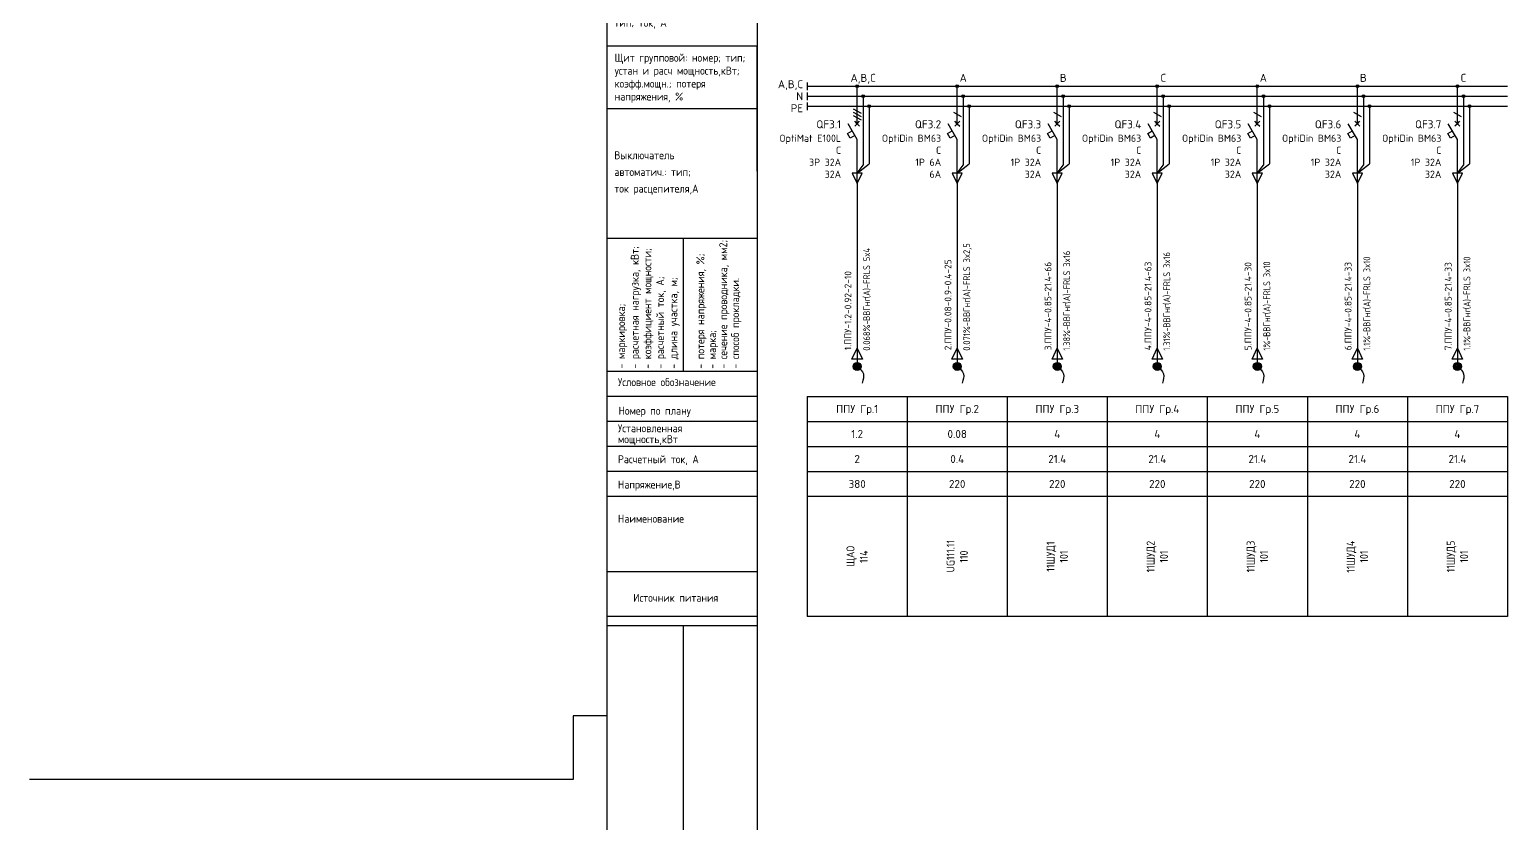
# Model space of a CAD drawing. Header units: millimetres. Extents: x -4379 to 694, y -18291 to 2656.
# Drawn here: x -144.3 to 225, y -301.7 to -103.3 of the extents above; entities that cross this region are included whole.
import ezdxf
from ezdxf.enums import TextEntityAlignment as Align

# ---------------------------------------------------------------- set-up
doc = ezdxf.new("R2010")
doc.units = ezdxf.units.MM
doc.layers.add('Def_model', color=7, linetype='Continuous', plot=False)
for name, color, linetype in [('Автомат защитный', 7, 'Continuous'), ('Принципиальная схема КТП -для ОДНОЛИНЕЙКИ', 7, 'Continuous'), ('ПРОВОДНИКИ', 7, 'Continuous'), ('Секция ППУ', 7, 'Continuous')]:
    doc.layers.add(name, color=color, linetype=linetype)
doc.layers.add('ЭС АВ', color=7, linetype='Continuous', lineweight=18)
doc.layers.add('ЭС рамка', color=7, linetype='Continuous', lineweight=18)
doc.styles.add('SLD_Style', font='isocpeur.ttf', dxfattribs={"width": 0.9})

# ---------------------------------------------------------------- blocks, each defined once
blk = doc.blocks.new('Table1')
at = {"lineweight": 30}
for p, q in [((37.5, 142.5), (0, 142.5)), ((37.5, 130), (37.5, 142.5)), ((37.5, 111.25), (37.5, 130)), ((37.5, 126.88), (0, 126.88)), ((0, 111.25), (0, 125.61)), ((0, 61.25), (0, 111.25)), ((0, 94.56), (37.5, 94.56)), ((37.5, 61.25), (0, 61.25)), ((37.5, 55), (0, 55)), ((37.5, 48.75), (0, 48.75)), ((37.5, 42.5), (0, 42.5)), ((37.5, 36.25), (0, 36.25)), ((37.5, 30), (0, 30))]:
    blk.add_line(p, q, dxfattribs=at)
at = {"layer": 'ЭС рамка', "lineweight": 30}
for p, q in [((0, 0), (0, 261.28)), ((0, 261.28), (37.5, 261.28)), ((37.5, 261.28), (37.5, 0)), ((0, 247.8), (37.5, 247.8)), ((19.09, 155.72), (19.09, 247.8)), ((0, 155.72), (37.5, 155.72)), ((19.09, 61.25), (19.09, 94.56)), ((37.5, 0), (0, 0))]:
    blk.add_line(p, q, dxfattribs=at)
at = {"layer": 'ЭС рамка', "style": 'SLD_Style', "width": 0.9}
for s, p in [('Источник питания', (6.55, 253.7)), ('Аппарат на вводе:', (1.81, 151.52)), ('тип; ток, А', (1.81, 147.36)), ('Щит групповой: номер; тип; ', (1.9, 138.63)), ('устан и расч мощность,кВт; ', (1.9, 135.39)), ('коэфф.мощн.; потеря ', (1.9, 132.16)), ('напряжения, %', (1.9, 128.92)), ('Выключатель', (1.81, 114.25)), ('автоматич.: тип;', (1.81, 110.08)), ('ток расцепителя,А', (1.81, 105.92)), ('Условное обозначение', (2.72, 57.58)), ('Номер по плану', (2.88, 50.43)), ('Установленная', (2.72, 46.05)), ('мощность,кВт', (2.72, 43.32)), ('Расчетный ток, А', (2.72, 38.31)), ('Напряжение,В', (2.72, 31.99)), ('Наименование', (2.72, 23.47))]:
    blk.add_text(s, height=2, dxfattribs=at).set_placement(p)
for s, p in [(' - расчетная нагрузка, кВт;', (7.93, 157.95)), (' - коэффициент мощности;', (11.07, 157.95)), (' - сечение проводника, мм2;', (30.03, 157.95)), (' - потеря напряжения, %%%;', (24.32, 157.95)), (' - расчетный ток, А;', (14.25, 157.95)), (' - длина участка, м;', (17.57, 157.95)), (' - способ прокладки.', (33.01, 157.95)), ('   - маркировка;', (4.5, 155.72)), (' - марка;', (27.23, 157.95)), (' - сечение проводника, мм2;', (30.03, 60.78)), (' - расчетная нагрузка, кВт;', (7.93, 60.78)), (' - коэффициент мощности;', (11.07, 60.78)), (' - потеря напряжения, %%%;', (24.32, 60.78)), (' - расчетный ток, А;', (14.25, 60.78)), (' - длина участка, м;', (17.57, 60.78)), (' - способ прокладки.', (33.01, 60.78)), ('   - маркировка;', (4.5, 58.55)), (' - марка;', (27.23, 60.78))]:
    blk.add_text(s, height=2, rotation=90, dxfattribs=at).set_placement(p)
blk = doc.blocks.new('Start')
at = {"layer": 'ЭС рамка', "color": 7, "linetype": 'Continuous', "lineweight": 30}
blk.add_line((0, 3.46), (0, 1.54), dxfattribs=at)
at = {"layer": 'ЭС рамка', "color": 5, "linetype": 'Continuous', "lineweight": 30}
blk.add_line((0, 0.96), (0, -0.96), dxfattribs=at)
at = {"layer": 'ЭС рамка', "color": 94, "linetype": 'Continuous', "lineweight": 30, "ltscale": 50}
blk.add_line((0, -1.54), (0, -3.46), dxfattribs=at)
at = {"style": 'SLD_Style'}
blk.add_attdef('PHASE', text='', height=2, dxfattribs=at).set_placement((-1, 3), align=Align.MIDDLE_RIGHT)
at = {"layer": 'ЭС рамка', "color": 7, "linetype": 'Continuous', "lineweight": 18, "style": 'SLD_Style'}
blk.add_text('N', height=2, dxfattribs=at).set_placement((-1, 0), align=Align.MIDDLE_RIGHT)
at = {"layer": 'ЭС рамка', "color": 7, "linetype": 'Continuous', "lineweight": 18, "ltscale": 50, "style": 'SLD_Style'}
blk.add_text('РЕ', height=2, dxfattribs=at).set_placement((-1, -3), align=Align.MIDDLE_RIGHT)
blk = doc.blocks.new('*U58')
h = blk.add_hatch(color=256)
h.dxf.hatch_style = 1
edge = h.paths.add_edge_path()
edge.add_ellipse((12.5, 132.5), major_axis=(0, 0.333), ratio=1, start_angle=0, end_angle=360)
h = blk.add_hatch(color=256)
h.dxf.hatch_style = 1
edge = h.paths.add_edge_path()
edge.add_ellipse((14, 130), major_axis=(0, 0.333), ratio=1, start_angle=0, end_angle=360)
h = blk.add_hatch(color=256)
h.dxf.hatch_style = 1
edge = h.paths.add_edge_path()
edge.add_ellipse((15.5, 127.5), major_axis=(0, 0.333), ratio=1, start_angle=0, end_angle=360)
at = {"lineweight": 30}
for p, q in [((14, 129.67), (14, 123.11)), ((15.5, 127.17), (15.5, 113.13)), ((14, 123.11), (14, 112.8)), ((0, 55), (25, 55)), ((0, 55), (0, 0)), ((25, 55), (25, 0)), ((0, 48.75), (25, 48.75)), ((0, 42.5), (25, 42.5)), ((0, 36.25), (25, 36.25))]:
    blk.add_line(p, q, dxfattribs=at)
at = {"layer": 'Автомат защитный', "lineweight": 30}
for p, q in [((12.5, 123.11), (12.5, 132.17)), ((11.54, 126.87), (13.46, 125.76)), ((11.54, 126.04), (13.46, 124.93)), ((12.5, 119.17), (10.22, 123.11)), ((11.54, 125.2), (13.46, 124.09)), ((10.1, 120.66), (11.26, 121.32)), ((10.77, 119.5), (10.1, 120.66)), ((11.92, 120.17), (10.77, 119.5)), ((12.5, 108.54), (12.5, 119.17))]:
    blk.add_line(p, q, dxfattribs=at)
blk.add_ellipse((12.5, 132.5), major_axis=(0, 0.333), ratio=1, start_param=-1.570796, end_param=4.712389, dxfattribs=at)
at = {"layer": 'Принципиальная схема КТП -для ОДНОЛИНЕЙКИ', "lineweight": 30}
for p, q in [((12.5, 108.54), (12.5, 99.73)), ((11.19, 64.32), (12.5, 67.06)), ((12.5, 67.06), (13.81, 64.32)), ((13.81, 64.32), (11.19, 64.32)), ((12.5, 64.32), (12.5, 62.5))]:
    blk.add_line(p, q, dxfattribs=at)
at = {"layer": 'ПРОВОДНИКИ', "lineweight": 30}
for p, q in [((13.75, 110.81), (11.25, 110.81)), ((11.25, 110.81), (12.5, 108.2)), ((12.5, 110.81), (15.5, 113.13)), ((12.5, 110.81), (14, 112.8)), ((12.5, 108.2), (13.75, 110.81)), ((11.19, 64.31), (12.5, 67.06)), ((12.5, 67.06), (13.81, 64.31)), ((13.81, 64.31), (11.19, 64.31))]:
    blk.add_line(p, q, dxfattribs=at)
at = {"layer": 'ПРОВОДНИКИ', "lineweight": 30, "ltscale": 100}
blk.add_line((12.5, 99.73), (12.5, 64.32), dxfattribs=at)
at = {"layer": 'ПРОВОДНИКИ', "color": 7, "linetype": 'Continuous', "lineweight": 30}
for centre in [(14, 130), (15.5, 127.5), (15.5, 127.5)]:
    blk.add_ellipse(centre, major_axis=(0, 0.333), ratio=1, start_param=-1.570796, end_param=4.712389, dxfattribs=at)
at = {"layer": 'ЭС АВ', "color": 7, "lineweight": 30}
for q in [(11.88, 123.74), (11.88, 122.49), (13.12, 123.74), (13.12, 122.49)]:
    blk.add_line((12.5, 123.11), q, dxfattribs=at)
at = {"layer": 'ЭС рамка', "color": 7, "linetype": 'Continuous', "lineweight": 30}
for p, q in [((0, 132.5), (12.17, 132.5)), ((12.83, 132.5), (25, 132.5))]:
    blk.add_line(p, q, dxfattribs=at)
at = {"layer": 'ЭС рамка', "color": 5, "linetype": 'Continuous', "lineweight": 30}
for p, q in [((0, 130), (13.67, 130)), ((14.33, 130), (25, 130))]:
    blk.add_line(p, q, dxfattribs=at)
at = {"layer": 'ЭС рамка', "color": 94, "linetype": 'Continuous', "lineweight": 30}
for p, q in [((0, 127.5), (15.17, 127.5)), ((15.83, 127.5), (25, 127.5))]:
    blk.add_line(p, q, dxfattribs=at)
at = {"layer": 'ЭС рамка', "lineweight": 30}
for p, q in [((25, 30), (0, 30)), ((25, 0), (0, 0))]:
    blk.add_line(p, q, dxfattribs=at)
at = {"style": 'SLD_Style'}
for tag, p in [('LABEL', (12.5, 51.88)), ('INSTALLEDPOWER', (12.5, 45.63)), ('CURRENT', (12.5, 39.37)), ('VOLTAGE', (12.5, 33.13))]:
    blk.add_attdef(tag, text='', height=2, dxfattribs=at).set_placement(p, align=Align.MIDDLE_CENTER)
blk.add_attdef('TEXT', text='', height=2, rotation=90, dxfattribs=at).set_placement((12.5, 15), align=Align.MIDDLE_CENTER)
at = {"layer": 'Автомат защитный', "style": 'SLD_Style'}
blk.add_attdef('PHASE', text='', height=2, dxfattribs=at).set_placement((14, 134.59), align=Align.MIDDLE_CENTER)
for tag, height, p in [('NUMBER', 2, (8.49, 122.99)), ('SWITCHTYPE', 1.8, (8.49, 119.5)), ('SWITCHRELEASE', 1.8, (8.49, 116.5)), ('SWITCHNOMINALCURRENT', 1.8, (8.49, 113.5)), ('SWITCHRELEASECURRENT', 1.8, (8.49, 110.5)), ('RCDTYPE', 1.8, (8.49, 107.5)), ('RCDSETPOINT', 1.8, (8.49, 104.5))]:
    blk.add_attdef(tag, text='', height=height, dxfattribs=at).set_placement(p, align=Align.MIDDLE_RIGHT)
blk.add_attdef('LINE_A', text='', height=1.7, rotation=90, dxfattribs=at).set_placement((10.19, 65.45), align=Align.MIDDLE_LEFT)
blk.add_attdef('LINE_B', text='', height=1.7, rotation=90, dxfattribs=at).set_placement((13.85, 65.45), align=Align.TOP_LEFT)
blk = doc.blocks.new('*U21')
at = {"linetype": 'ByBlock', "lineweight": 30}
h = blk.add_hatch(color=256, dxfattribs=at)
h.paths.add_polyline_path([(-0.4, 0.9, -0.414214), (0.92, 0.37), (0, -0.02)])
h.paths.add_polyline_path([(0.92, 0.37, -0.101228), (1, -0.02, -0.30039), (0.39, -0.94), (0, -0.02)])
h.paths.add_polyline_path([(-0.4, 0.9), (0.39, -0.94, -0.538), (-1, -0.02, -0.30039)])
blk.add_circle((0, -0.02), 1, dxfattribs=at)
blk.add_spline([(0, 0), (1.55, -1.88), (1.27, -4.16)], degree=3, dxfattribs=at)
blk = doc.blocks.new('*U57')
h = blk.add_hatch(color=256)
h.dxf.hatch_style = 1
edge = h.paths.add_edge_path()
edge.add_ellipse((12.5, 132.5), major_axis=(0, 0.333), ratio=1, start_angle=0, end_angle=360)
h = blk.add_hatch(color=256)
h.dxf.hatch_style = 1
edge = h.paths.add_edge_path()
edge.add_ellipse((14, 130), major_axis=(0, 0.333), ratio=1, start_angle=0, end_angle=360)
h = blk.add_hatch(color=256)
h.dxf.hatch_style = 1
edge = h.paths.add_edge_path()
edge.add_ellipse((15.5, 127.5), major_axis=(0, 0.333), ratio=1, start_angle=0, end_angle=360)
at = {"lineweight": 30}
for p, q in [((14, 129.67), (14, 123.11)), ((15.5, 127.17), (15.5, 113.13)), ((14, 123.11), (14, 112.8)), ((0, 55), (25, 55)), ((0, 55), (0, 0)), ((25, 55), (25, 0)), ((0, 48.75), (25, 48.75)), ((0, 42.5), (25, 42.5)), ((0, 36.25), (25, 36.25))]:
    blk.add_line(p, q, dxfattribs=at)
at = {"layer": 'Автомат защитный', "lineweight": 30}
for p, q in [((12.5, 123.11), (12.5, 132.17)), ((11.54, 126.04), (13.46, 124.93)), ((12.5, 119.17), (10.22, 123.11)), ((10.1, 120.66), (11.26, 121.32)), ((10.77, 119.5), (10.1, 120.66)), ((11.92, 120.17), (10.77, 119.5)), ((12.5, 108.54), (12.5, 119.17))]:
    blk.add_line(p, q, dxfattribs=at)
blk.add_ellipse((12.5, 132.5), major_axis=(0, 0.333), ratio=1, start_param=-1.570796, end_param=4.712389, dxfattribs=at)
at = {"layer": 'Принципиальная схема КТП -для ОДНОЛИНЕЙКИ', "lineweight": 30}
for p, q in [((12.5, 108.54), (12.5, 99.73)), ((11.19, 64.32), (12.5, 67.06)), ((12.5, 67.06), (13.81, 64.32)), ((13.81, 64.32), (11.19, 64.32)), ((12.5, 64.32), (12.5, 62.5))]:
    blk.add_line(p, q, dxfattribs=at)
at = {"layer": 'ПРОВОДНИКИ', "lineweight": 30}
for p, q in [((13.75, 110.81), (11.25, 110.81)), ((11.25, 110.81), (12.5, 108.2)), ((12.5, 110.81), (15.5, 113.13)), ((12.5, 110.81), (14, 112.8)), ((12.5, 108.2), (13.75, 110.81)), ((11.19, 64.31), (12.5, 67.06)), ((12.5, 67.06), (13.81, 64.31)), ((13.81, 64.31), (11.19, 64.31))]:
    blk.add_line(p, q, dxfattribs=at)
at = {"layer": 'ПРОВОДНИКИ', "lineweight": 30, "ltscale": 100}
blk.add_line((12.5, 99.73), (12.5, 64.32), dxfattribs=at)
at = {"layer": 'ПРОВОДНИКИ', "color": 7, "linetype": 'Continuous', "lineweight": 30}
for centre in [(14, 130), (15.5, 127.5), (15.5, 127.5)]:
    blk.add_ellipse(centre, major_axis=(0, 0.333), ratio=1, start_param=-1.570796, end_param=4.712389, dxfattribs=at)
at = {"layer": 'ЭС АВ', "color": 7, "lineweight": 30}
for q in [(11.88, 123.74), (11.88, 122.49), (13.12, 123.74), (13.12, 122.49)]:
    blk.add_line((12.5, 123.11), q, dxfattribs=at)
at = {"layer": 'ЭС рамка', "color": 7, "linetype": 'Continuous', "lineweight": 30}
for p, q in [((0, 132.5), (12.17, 132.5)), ((12.83, 132.5), (25, 132.5))]:
    blk.add_line(p, q, dxfattribs=at)
at = {"layer": 'ЭС рамка', "color": 5, "linetype": 'Continuous', "lineweight": 30}
for p, q in [((0, 130), (13.67, 130)), ((14.33, 130), (25, 130))]:
    blk.add_line(p, q, dxfattribs=at)
at = {"layer": 'ЭС рамка', "color": 94, "linetype": 'Continuous', "lineweight": 30}
for p, q in [((0, 127.5), (15.17, 127.5)), ((15.83, 127.5), (25, 127.5))]:
    blk.add_line(p, q, dxfattribs=at)
at = {"layer": 'ЭС рамка', "lineweight": 30}
for p, q in [((25, 30), (0, 30)), ((25, 0), (0, 0))]:
    blk.add_line(p, q, dxfattribs=at)
at = {"style": 'SLD_Style'}
for tag, p in [('LABEL', (12.5, 51.88)), ('INSTALLEDPOWER', (12.5, 45.63)), ('CURRENT', (12.5, 39.37)), ('VOLTAGE', (12.5, 33.13))]:
    blk.add_attdef(tag, text='', height=2, dxfattribs=at).set_placement(p, align=Align.MIDDLE_CENTER)
blk.add_attdef('TEXT', text='', height=2, rotation=90, dxfattribs=at).set_placement((12.5, 15), align=Align.MIDDLE_CENTER)
at = {"layer": 'Автомат защитный', "style": 'SLD_Style'}
blk.add_attdef('PHASE', text='', height=2, dxfattribs=at).set_placement((14, 134.59), align=Align.MIDDLE_CENTER)
for tag, height, p in [('NUMBER', 2, (8.49, 122.99)), ('SWITCHTYPE', 1.8, (8.49, 119.5)), ('SWITCHRELEASE', 1.8, (8.49, 116.5)), ('SWITCHNOMINALCURRENT', 1.8, (8.49, 113.5)), ('SWITCHRELEASECURRENT', 1.8, (8.49, 110.5)), ('RCDTYPE', 1.8, (8.49, 107.5)), ('RCDSETPOINT', 1.8, (8.49, 104.5))]:
    blk.add_attdef(tag, text='', height=height, dxfattribs=at).set_placement(p, align=Align.MIDDLE_RIGHT)
blk.add_attdef('LINE_A', text='', height=1.7, rotation=90, dxfattribs=at).set_placement((10.19, 65.45), align=Align.MIDDLE_LEFT)
blk.add_attdef('LINE_B', text='', height=1.7, rotation=90, dxfattribs=at).set_placement((13.85, 65.45), align=Align.TOP_LEFT)

msp = doc.modelspace()

# ---------------------------------------------------------------- linework, layer by layer
at = {"layer": 'Def_model', "color": 1, "lineweight": 30}
msp.add_lwpolyline([(0, -290.66), (0, -274.795), (-8.453, -274.795), (-8.453, -290.66), (-144.31, -290.66)], dxfattribs=at)

# ---------------------------------------------------------------- block references
at = {"layer": 'Секция ППУ', "lineweight": 0}
for name, p in [('Table1', (0, -250)), ('*U21', (62.5, -187.5)), ('*U21', (87.5, -187.5)), ('*U21', (112.5, -187.5)), ('*U21', (137.5, -187.5)), ('*U21', (162.5, -187.5)), ('*U21', (187.5, -187.5)), ('*U21', (212.5, -187.5)), ('Table1', (0, -500))]:
    msp.add_blockref(name, p, dxfattribs=at)
ref = msp.add_blockref('*U58', (50, -250), dxfattribs=at)
ref.add_attrib('LABEL', 'ППУ Гр.1', dxfattribs={"layer": '0', "height": 2, "style": 'SLD_Style'}).set_placement((62.5, -198.125), align=Align.MIDDLE_CENTER)
ref.add_attrib('INSTALLEDPOWER', '1.2', dxfattribs={"layer": '0', "height": 2, "style": 'SLD_Style'}).set_placement((62.5, -204.375), align=Align.MIDDLE_CENTER)
ref.add_attrib('CURRENT', '2', dxfattribs={"layer": '0', "height": 2, "style": 'SLD_Style'}).set_placement((62.5, -210.625), align=Align.MIDDLE_CENTER)
ref.add_attrib('VOLTAGE', '380', dxfattribs={"layer": '0', "height": 2, "style": 'SLD_Style'}).set_placement((62.5, -216.875), align=Align.MIDDLE_CENTER)
ref.add_attrib('LINE_A', ' 1.ППУ-1.2-0.92-2-10', dxfattribs={"layer": 'Автомат защитный', "height": 1.7, "rotation": 90, "style": 'SLD_Style'}).set_placement((60.194, -184.549), align=Align.MIDDLE_LEFT)
ref.add_attrib('LINE_B_001', ' 0.068%%%-', (65.72, -184.549), dxfattribs={"layer": 'Автомат защитный', "height": 1.7, "rotation": 90, "style": 'SLD_Style', "width": 0.9})
ref.add_attrib('PHASE', 'A,B,C', dxfattribs={"layer": 'Автомат защитный', "height": 2, "style": 'SLD_Style'}).set_placement((64, -115.409), align=Align.MIDDLE_CENTER)
ref.add_attrib('NUMBER', 'QF3.1', dxfattribs={"layer": 'Автомат защитный', "height": 2, "style": 'SLD_Style'}).set_placement((58.489, -127.013), align=Align.MIDDLE_RIGHT)
ref.add_attrib('SWITCHTYPE', 'OptiMat E100L', dxfattribs={"layer": 'Автомат защитный', "height": 1.8, "style": 'SLD_Style'}).set_placement((58.489, -130.5), align=Align.MIDDLE_RIGHT)
ref.add_attrib('SWITCHRELEASE', 'C', dxfattribs={"layer": 'Автомат защитный', "height": 1.8, "style": 'SLD_Style'}).set_placement((58.489, -133.5), align=Align.MIDDLE_RIGHT)
ref.add_attrib('SWITCHNOMINALCURRENT', '3Р 32А', dxfattribs={"layer": 'Автомат защитный', "height": 1.8, "style": 'SLD_Style'}).set_placement((58.489, -136.5), align=Align.MIDDLE_RIGHT)
ref.add_attrib('SWITCHRELEASECURRENT', '32А', dxfattribs={"layer": 'Автомат защитный', "height": 1.8, "style": 'SLD_Style'}).set_placement((58.489, -139.5), align=Align.MIDDLE_RIGHT)
ref.add_attrib('TEXT_001', 'ЩАО', (61.833, -237.52), dxfattribs={"layer": '0', "height": 2, "rotation": 90, "style": 'SLD_Style', "width": 0.9})
ref.add_attrib('LINE_B_002', 'ВВГнг', (65.72, -176.134), dxfattribs={"layer": 'Автомат защитный', "height": 1.7, "rotation": 90, "style": 'SLD_Style', "width": 0.9})
ref.add_attrib('LINE_B_003', '(', (65.72, -170.473), dxfattribs={"layer": 'Автомат защитный', "height": 1.7, "rotation": 90, "style": 'SLD_Style', "width": 0.9})
ref.add_attrib('LINE_B_004', 'А', (65.72, -169.861), dxfattribs={"layer": 'Автомат защитный', "height": 1.7, "rotation": 90, "style": 'SLD_Style', "width": 0.9})
ref.add_attrib('LINE_B_005', ')-FRLS 5x4', (65.72, -168.484), dxfattribs={"layer": 'Автомат защитный', "height": 1.7, "rotation": 90, "style": 'SLD_Style', "width": 0.9})
ref.add_attrib('TEXT_002', '114', (65.167, -236.62), dxfattribs={"layer": '0', "height": 2, "rotation": 90, "style": 'SLD_Style', "width": 0.9})
ref = msp.add_blockref('*U57', (75, -250), dxfattribs=at)
ref.add_attrib('LABEL', 'ППУ Гр.2', dxfattribs={"layer": '0', "height": 2, "style": 'SLD_Style'}).set_placement((87.5, -198.125), align=Align.MIDDLE_CENTER)
ref.add_attrib('INSTALLEDPOWER', '0.08', dxfattribs={"layer": '0', "height": 2, "style": 'SLD_Style'}).set_placement((87.5, -204.375), align=Align.MIDDLE_CENTER)
ref.add_attrib('CURRENT', '0.4', dxfattribs={"layer": '0', "height": 2, "style": 'SLD_Style'}).set_placement((87.5, -210.625), align=Align.MIDDLE_CENTER)
ref.add_attrib('VOLTAGE', '220', dxfattribs={"layer": '0', "height": 2, "style": 'SLD_Style'}).set_placement((87.5, -216.875), align=Align.MIDDLE_CENTER)
ref.add_attrib('LINE_A', ' 2.ППУ-0.08-0.9-0.4-25', dxfattribs={"layer": 'Автомат защитный', "height": 1.7, "rotation": 90, "style": 'SLD_Style'}).set_placement((85.194, -184.549), align=Align.MIDDLE_LEFT)
ref.add_attrib('LINE_B_001', ' 0.071%%%-', (90.72, -184.549), dxfattribs={"layer": 'Автомат защитный', "height": 1.7, "rotation": 90, "style": 'SLD_Style', "width": 0.9})
ref.add_attrib('PHASE', 'A', dxfattribs={"layer": 'Автомат защитный', "height": 2, "style": 'SLD_Style'}).set_placement((89, -115.409), align=Align.MIDDLE_CENTER)
ref.add_attrib('NUMBER', 'QF3.2', dxfattribs={"layer": 'Автомат защитный', "height": 2, "style": 'SLD_Style'}).set_placement((83.489, -127.013), align=Align.MIDDLE_RIGHT)
ref.add_attrib('SWITCHTYPE', 'OptiDin BM63', dxfattribs={"layer": 'Автомат защитный', "height": 1.8, "style": 'SLD_Style'}).set_placement((83.489, -130.5), align=Align.MIDDLE_RIGHT)
ref.add_attrib('SWITCHRELEASE', 'C', dxfattribs={"layer": 'Автомат защитный', "height": 1.8, "style": 'SLD_Style'}).set_placement((83.489, -133.5), align=Align.MIDDLE_RIGHT)
ref.add_attrib('SWITCHNOMINALCURRENT', '1Р 6А', dxfattribs={"layer": 'Автомат защитный', "height": 1.8, "style": 'SLD_Style'}).set_placement((83.489, -136.5), align=Align.MIDDLE_RIGHT)
ref.add_attrib('SWITCHRELEASECURRENT', '6А', dxfattribs={"layer": 'Автомат защитный', "height": 1.8, "style": 'SLD_Style'}).set_placement((83.489, -139.5), align=Align.MIDDLE_RIGHT)
ref.add_attrib('TEXT_001', 'UG111.11', (86.833, -238.96), dxfattribs={"layer": '0', "height": 2, "rotation": 90, "style": 'SLD_Style', "width": 0.9})
ref.add_attrib('LINE_B_002', 'ВВГнг', (90.72, -176.44), dxfattribs={"layer": 'Автомат защитный', "height": 1.7, "rotation": 90, "style": 'SLD_Style', "width": 0.9})
ref.add_attrib('LINE_B_003', '(', (90.72, -170.779), dxfattribs={"layer": 'Автомат защитный', "height": 1.7, "rotation": 90, "style": 'SLD_Style', "width": 0.9})
ref.add_attrib('LINE_B_004', 'А', (90.72, -170.167), dxfattribs={"layer": 'Автомат защитный', "height": 1.7, "rotation": 90, "style": 'SLD_Style', "width": 0.9})
ref.add_attrib('LINE_B_005', ')-FRLS 3x2,5', (90.72, -168.79), dxfattribs={"layer": 'Автомат защитный', "height": 1.7, "rotation": 90, "style": 'SLD_Style', "width": 0.9})
ref.add_attrib('TEXT_002', '110', (90.167, -236.53), dxfattribs={"layer": '0', "height": 2, "rotation": 90, "style": 'SLD_Style', "width": 0.9})
ref = msp.add_blockref('*U57', (100, -250), dxfattribs=at)
ref.add_attrib('LABEL', 'ППУ Гр.3', dxfattribs={"layer": '0', "height": 2, "style": 'SLD_Style'}).set_placement((112.5, -198.125), align=Align.MIDDLE_CENTER)
ref.add_attrib('INSTALLEDPOWER', '4', dxfattribs={"layer": '0', "height": 2, "style": 'SLD_Style'}).set_placement((112.5, -204.375), align=Align.MIDDLE_CENTER)
ref.add_attrib('CURRENT', '21.4', dxfattribs={"layer": '0', "height": 2, "style": 'SLD_Style'}).set_placement((112.5, -210.625), align=Align.MIDDLE_CENTER)
ref.add_attrib('VOLTAGE', '220', dxfattribs={"layer": '0', "height": 2, "style": 'SLD_Style'}).set_placement((112.5, -216.875), align=Align.MIDDLE_CENTER)
ref.add_attrib('LINE_A', ' 3.ППУ-4-0.85-21.4-66', dxfattribs={"layer": 'Автомат защитный', "height": 1.7, "rotation": 90, "style": 'SLD_Style'}).set_placement((110.194, -184.549), align=Align.MIDDLE_LEFT)
ref.add_attrib('LINE_B_001', ' 1.38%%%-', (115.72, -184.549), dxfattribs={"layer": 'Автомат защитный', "height": 1.7, "rotation": 90, "style": 'SLD_Style', "width": 0.9})
ref.add_attrib('PHASE', 'B', dxfattribs={"layer": 'Автомат защитный', "height": 2, "style": 'SLD_Style'}).set_placement((114, -115.409), align=Align.MIDDLE_CENTER)
ref.add_attrib('NUMBER', 'QF3.3', dxfattribs={"layer": 'Автомат защитный', "height": 2, "style": 'SLD_Style'}).set_placement((108.489, -127.013), align=Align.MIDDLE_RIGHT)
ref.add_attrib('SWITCHTYPE', 'OptiDin BM63', dxfattribs={"layer": 'Автомат защитный', "height": 1.8, "style": 'SLD_Style'}).set_placement((108.489, -130.5), align=Align.MIDDLE_RIGHT)
ref.add_attrib('SWITCHRELEASE', 'C', dxfattribs={"layer": 'Автомат защитный', "height": 1.8, "style": 'SLD_Style'}).set_placement((108.489, -133.5), align=Align.MIDDLE_RIGHT)
ref.add_attrib('SWITCHNOMINALCURRENT', '1Р 32А', dxfattribs={"layer": 'Автомат защитный', "height": 1.8, "style": 'SLD_Style'}).set_placement((108.489, -136.5), align=Align.MIDDLE_RIGHT)
ref.add_attrib('SWITCHRELEASECURRENT', '32А', dxfattribs={"layer": 'Автомат защитный', "height": 1.8, "style": 'SLD_Style'}).set_placement((108.489, -139.5), align=Align.MIDDLE_RIGHT)
ref.add_attrib('TEXT_001', '11', (111.833, -238.78), dxfattribs={"layer": '0', "height": 2, "rotation": 90, "style": 'SLD_Style', "width": 0.9})
ref.add_attrib('LINE_B_002', 'ВВГнг', (115.72, -177.511), dxfattribs={"layer": 'Автомат защитный', "height": 1.7, "rotation": 90, "style": 'SLD_Style', "width": 0.9})
ref.add_attrib('LINE_B_003', '(', (115.72, -171.85), dxfattribs={"layer": 'Автомат защитный', "height": 1.7, "rotation": 90, "style": 'SLD_Style', "width": 0.9})
ref.add_attrib('LINE_B_004', 'А', (115.72, -171.238), dxfattribs={"layer": 'Автомат защитный', "height": 1.7, "rotation": 90, "style": 'SLD_Style', "width": 0.9})
ref.add_attrib('LINE_B_005', ')-FRLS 3x16', (115.72, -169.861), dxfattribs={"layer": 'Автомат защитный', "height": 1.7, "rotation": 90, "style": 'SLD_Style', "width": 0.9})
ref.add_attrib('TEXT_002', 'ШУД', (111.833, -236.98), dxfattribs={"layer": '0', "height": 2, "rotation": 90, "style": 'SLD_Style', "width": 0.9})
ref.add_attrib('TEXT_003', '1', (111.833, -232.12), dxfattribs={"layer": '0', "height": 2, "rotation": 90, "style": 'SLD_Style', "width": 0.9})
ref.add_attrib('TEXT_004', '101', (115.167, -236.53), dxfattribs={"layer": '0', "height": 2, "rotation": 90, "style": 'SLD_Style', "width": 0.9})
ref = msp.add_blockref('*U57', (125, -250), dxfattribs=at)
ref.add_attrib('LABEL', 'ППУ Гр.4', dxfattribs={"layer": '0', "height": 2, "style": 'SLD_Style'}).set_placement((137.5, -198.125), align=Align.MIDDLE_CENTER)
ref.add_attrib('INSTALLEDPOWER', '4', dxfattribs={"layer": '0', "height": 2, "style": 'SLD_Style'}).set_placement((137.5, -204.375), align=Align.MIDDLE_CENTER)
ref.add_attrib('CURRENT', '21.4', dxfattribs={"layer": '0', "height": 2, "style": 'SLD_Style'}).set_placement((137.5, -210.625), align=Align.MIDDLE_CENTER)
ref.add_attrib('VOLTAGE', '220', dxfattribs={"layer": '0', "height": 2, "style": 'SLD_Style'}).set_placement((137.5, -216.875), align=Align.MIDDLE_CENTER)
ref.add_attrib('LINE_A', ' 4.ППУ-4-0.85-21.4-63', dxfattribs={"layer": 'Автомат защитный', "height": 1.7, "rotation": 90, "style": 'SLD_Style'}).set_placement((135.194, -184.549), align=Align.MIDDLE_LEFT)
ref.add_attrib('LINE_B_001', ' 1.31%%%-', (140.72, -184.549), dxfattribs={"layer": 'Автомат защитный', "height": 1.7, "rotation": 90, "style": 'SLD_Style', "width": 0.9})
ref.add_attrib('PHASE', 'C', dxfattribs={"layer": 'Автомат защитный', "height": 2, "style": 'SLD_Style'}).set_placement((139, -115.409), align=Align.MIDDLE_CENTER)
ref.add_attrib('NUMBER', 'QF3.4', dxfattribs={"layer": 'Автомат защитный', "height": 2, "style": 'SLD_Style'}).set_placement((133.489, -127.013), align=Align.MIDDLE_RIGHT)
ref.add_attrib('SWITCHTYPE', 'OptiDin BM63', dxfattribs={"layer": 'Автомат защитный', "height": 1.8, "style": 'SLD_Style'}).set_placement((133.489, -130.5), align=Align.MIDDLE_RIGHT)
ref.add_attrib('SWITCHRELEASE', 'C', dxfattribs={"layer": 'Автомат защитный', "height": 1.8, "style": 'SLD_Style'}).set_placement((133.489, -133.5), align=Align.MIDDLE_RIGHT)
ref.add_attrib('SWITCHNOMINALCURRENT', '1Р 32А', dxfattribs={"layer": 'Автомат защитный', "height": 1.8, "style": 'SLD_Style'}).set_placement((133.489, -136.5), align=Align.MIDDLE_RIGHT)
ref.add_attrib('SWITCHRELEASECURRENT', '32А', dxfattribs={"layer": 'Автомат защитный', "height": 1.8, "style": 'SLD_Style'}).set_placement((133.489, -139.5), align=Align.MIDDLE_RIGHT)
ref.add_attrib('TEXT_001', '11', (136.833, -238.96), dxfattribs={"layer": '0', "height": 2, "rotation": 90, "style": 'SLD_Style', "width": 0.9})
ref.add_attrib('LINE_B_002', 'ВВГнг', (140.72, -177.817), dxfattribs={"layer": 'Автомат защитный', "height": 1.7, "rotation": 90, "style": 'SLD_Style', "width": 0.9})
ref.add_attrib('LINE_B_003', '(', (140.72, -172.156), dxfattribs={"layer": 'Автомат защитный', "height": 1.7, "rotation": 90, "style": 'SLD_Style', "width": 0.9})
ref.add_attrib('LINE_B_004', 'А', (140.72, -171.544), dxfattribs={"layer": 'Автомат защитный', "height": 1.7, "rotation": 90, "style": 'SLD_Style', "width": 0.9})
ref.add_attrib('LINE_B_005', ')-FRLS 3x16', (140.72, -170.167), dxfattribs={"layer": 'Автомат защитный', "height": 1.7, "rotation": 90, "style": 'SLD_Style', "width": 0.9})
ref.add_attrib('TEXT_002', 'ШУД', (136.833, -237.16), dxfattribs={"layer": '0', "height": 2, "rotation": 90, "style": 'SLD_Style', "width": 0.9})
ref.add_attrib('TEXT_003', '2', (136.833, -232.3), dxfattribs={"layer": '0', "height": 2, "rotation": 90, "style": 'SLD_Style', "width": 0.9})
ref.add_attrib('TEXT_004', '101', (140.167, -236.53), dxfattribs={"layer": '0', "height": 2, "rotation": 90, "style": 'SLD_Style', "width": 0.9})
ref = msp.add_blockref('*U57', (150, -250), dxfattribs=at)
ref.add_attrib('LABEL', 'ППУ Гр.5', dxfattribs={"layer": '0', "height": 2, "style": 'SLD_Style'}).set_placement((162.5, -198.125), align=Align.MIDDLE_CENTER)
ref.add_attrib('INSTALLEDPOWER', '4', dxfattribs={"layer": '0', "height": 2, "style": 'SLD_Style'}).set_placement((162.5, -204.375), align=Align.MIDDLE_CENTER)
ref.add_attrib('CURRENT', '21.4', dxfattribs={"layer": '0', "height": 2, "style": 'SLD_Style'}).set_placement((162.5, -210.625), align=Align.MIDDLE_CENTER)
ref.add_attrib('VOLTAGE', '220', dxfattribs={"layer": '0', "height": 2, "style": 'SLD_Style'}).set_placement((162.5, -216.875), align=Align.MIDDLE_CENTER)
ref.add_attrib('LINE_A', ' 5.ППУ-4-0.85-21.4-30', dxfattribs={"layer": 'Автомат защитный', "height": 1.7, "rotation": 90, "style": 'SLD_Style'}).set_placement((160.194, -184.549), align=Align.MIDDLE_LEFT)
ref.add_attrib('LINE_B_001', ' 1%%%-', (165.72, -184.549), dxfattribs={"layer": 'Автомат защитный', "height": 1.7, "rotation": 90, "style": 'SLD_Style', "width": 0.9})
ref.add_attrib('PHASE', 'A', dxfattribs={"layer": 'Автомат защитный', "height": 2, "style": 'SLD_Style'}).set_placement((164, -115.409), align=Align.MIDDLE_CENTER)
ref.add_attrib('NUMBER', 'QF3.5', dxfattribs={"layer": 'Автомат защитный', "height": 2, "style": 'SLD_Style'}).set_placement((158.489, -127.013), align=Align.MIDDLE_RIGHT)
ref.add_attrib('SWITCHTYPE', 'OptiDin BM63', dxfattribs={"layer": 'Автомат защитный', "height": 1.8, "style": 'SLD_Style'}).set_placement((158.489, -130.5), align=Align.MIDDLE_RIGHT)
ref.add_attrib('SWITCHRELEASE', 'C', dxfattribs={"layer": 'Автомат защитный', "height": 1.8, "style": 'SLD_Style'}).set_placement((158.489, -133.5), align=Align.MIDDLE_RIGHT)
ref.add_attrib('SWITCHNOMINALCURRENT', '1Р 32А', dxfattribs={"layer": 'Автомат защитный', "height": 1.8, "style": 'SLD_Style'}).set_placement((158.489, -136.5), align=Align.MIDDLE_RIGHT)
ref.add_attrib('SWITCHRELEASECURRENT', '32А', dxfattribs={"layer": 'Автомат защитный', "height": 1.8, "style": 'SLD_Style'}).set_placement((158.489, -139.5), align=Align.MIDDLE_RIGHT)
ref.add_attrib('TEXT_001', '11', (161.833, -238.96), dxfattribs={"layer": '0', "height": 2, "rotation": 90, "style": 'SLD_Style', "width": 0.9})
ref.add_attrib('LINE_B_002', 'ВВГнг', (165.72, -180.112), dxfattribs={"layer": 'Автомат защитный', "height": 1.7, "rotation": 90, "style": 'SLD_Style', "width": 0.9})
ref.add_attrib('LINE_B_003', '(', (165.72, -174.451), dxfattribs={"layer": 'Автомат защитный', "height": 1.7, "rotation": 90, "style": 'SLD_Style', "width": 0.9})
ref.add_attrib('LINE_B_004', 'А', (165.72, -173.839), dxfattribs={"layer": 'Автомат защитный', "height": 1.7, "rotation": 90, "style": 'SLD_Style', "width": 0.9})
ref.add_attrib('LINE_B_005', ')-FRLS 3x10', (165.72, -172.462), dxfattribs={"layer": 'Автомат защитный', "height": 1.7, "rotation": 90, "style": 'SLD_Style', "width": 0.9})
ref.add_attrib('TEXT_002', 'ШУД', (161.833, -237.16), dxfattribs={"layer": '0', "height": 2, "rotation": 90, "style": 'SLD_Style', "width": 0.9})
ref.add_attrib('TEXT_003', '3', (161.833, -232.3), dxfattribs={"layer": '0', "height": 2, "rotation": 90, "style": 'SLD_Style', "width": 0.9})
ref.add_attrib('TEXT_004', '101', (165.167, -236.53), dxfattribs={"layer": '0', "height": 2, "rotation": 90, "style": 'SLD_Style', "width": 0.9})
ref = msp.add_blockref('*U57', (175, -250), dxfattribs=at)
ref.add_attrib('LABEL', 'ППУ Гр.6', dxfattribs={"layer": '0', "height": 2, "style": 'SLD_Style'}).set_placement((187.5, -198.125), align=Align.MIDDLE_CENTER)
ref.add_attrib('INSTALLEDPOWER', '4', dxfattribs={"layer": '0', "height": 2, "style": 'SLD_Style'}).set_placement((187.5, -204.375), align=Align.MIDDLE_CENTER)
ref.add_attrib('CURRENT', '21.4', dxfattribs={"layer": '0', "height": 2, "style": 'SLD_Style'}).set_placement((187.5, -210.625), align=Align.MIDDLE_CENTER)
ref.add_attrib('VOLTAGE', '220', dxfattribs={"layer": '0', "height": 2, "style": 'SLD_Style'}).set_placement((187.5, -216.875), align=Align.MIDDLE_CENTER)
ref.add_attrib('LINE_A', ' 6.ППУ-4-0.85-21.4-33', dxfattribs={"layer": 'Автомат защитный', "height": 1.7, "rotation": 90, "style": 'SLD_Style'}).set_placement((185.194, -184.549), align=Align.MIDDLE_LEFT)
ref.add_attrib('LINE_B_001', ' 1.1%%%-', (190.72, -184.549), dxfattribs={"layer": 'Автомат защитный', "height": 1.7, "rotation": 90, "style": 'SLD_Style', "width": 0.9})
ref.add_attrib('PHASE', 'B', dxfattribs={"layer": 'Автомат защитный', "height": 2, "style": 'SLD_Style'}).set_placement((189, -115.409), align=Align.MIDDLE_CENTER)
ref.add_attrib('NUMBER', 'QF3.6', dxfattribs={"layer": 'Автомат защитный', "height": 2, "style": 'SLD_Style'}).set_placement((183.489, -127.013), align=Align.MIDDLE_RIGHT)
ref.add_attrib('SWITCHTYPE', 'OptiDin BM63', dxfattribs={"layer": 'Автомат защитный', "height": 1.8, "style": 'SLD_Style'}).set_placement((183.489, -130.5), align=Align.MIDDLE_RIGHT)
ref.add_attrib('SWITCHRELEASE', 'C', dxfattribs={"layer": 'Автомат защитный', "height": 1.8, "style": 'SLD_Style'}).set_placement((183.489, -133.5), align=Align.MIDDLE_RIGHT)
ref.add_attrib('SWITCHNOMINALCURRENT', '1Р 32А', dxfattribs={"layer": 'Автомат защитный', "height": 1.8, "style": 'SLD_Style'}).set_placement((183.489, -136.5), align=Align.MIDDLE_RIGHT)
ref.add_attrib('SWITCHRELEASECURRENT', '32А', dxfattribs={"layer": 'Автомат защитный', "height": 1.8, "style": 'SLD_Style'}).set_placement((183.489, -139.5), align=Align.MIDDLE_RIGHT)
ref.add_attrib('TEXT_001', '11', (186.833, -239.05), dxfattribs={"layer": '0', "height": 2, "rotation": 90, "style": 'SLD_Style', "width": 0.9})
ref.add_attrib('LINE_B_002', 'ВВГнг', (190.72, -178.888), dxfattribs={"layer": 'Автомат защитный', "height": 1.7, "rotation": 90, "style": 'SLD_Style', "width": 0.9})
ref.add_attrib('LINE_B_003', '(', (190.72, -173.227), dxfattribs={"layer": 'Автомат защитный', "height": 1.7, "rotation": 90, "style": 'SLD_Style', "width": 0.9})
ref.add_attrib('LINE_B_004', 'А', (190.72, -172.615), dxfattribs={"layer": 'Автомат защитный', "height": 1.7, "rotation": 90, "style": 'SLD_Style', "width": 0.9})
ref.add_attrib('LINE_B_005', ')-FRLS 3x10', (190.72, -171.238), dxfattribs={"layer": 'Автомат защитный', "height": 1.7, "rotation": 90, "style": 'SLD_Style', "width": 0.9})
ref.add_attrib('TEXT_002', 'ШУД', (186.833, -237.25), dxfattribs={"layer": '0', "height": 2, "rotation": 90, "style": 'SLD_Style', "width": 0.9})
ref.add_attrib('TEXT_003', '4', (186.833, -232.39), dxfattribs={"layer": '0', "height": 2, "rotation": 90, "style": 'SLD_Style', "width": 0.9})
ref.add_attrib('TEXT_004', '101', (190.167, -236.53), dxfattribs={"layer": '0', "height": 2, "rotation": 90, "style": 'SLD_Style', "width": 0.9})
ref = msp.add_blockref('*U57', (200, -250), dxfattribs=at)
ref.add_attrib('LABEL', 'ППУ Гр.7', dxfattribs={"layer": '0', "height": 2, "style": 'SLD_Style'}).set_placement((212.5, -198.125), align=Align.MIDDLE_CENTER)
ref.add_attrib('INSTALLEDPOWER', '4', dxfattribs={"layer": '0', "height": 2, "style": 'SLD_Style'}).set_placement((212.5, -204.375), align=Align.MIDDLE_CENTER)
ref.add_attrib('CURRENT', '21.4', dxfattribs={"layer": '0', "height": 2, "style": 'SLD_Style'}).set_placement((212.5, -210.625), align=Align.MIDDLE_CENTER)
ref.add_attrib('VOLTAGE', '220', dxfattribs={"layer": '0', "height": 2, "style": 'SLD_Style'}).set_placement((212.5, -216.875), align=Align.MIDDLE_CENTER)
ref.add_attrib('LINE_A', ' 7.ППУ-4-0.85-21.4-33', dxfattribs={"layer": 'Автомат защитный', "height": 1.7, "rotation": 90, "style": 'SLD_Style'}).set_placement((210.194, -184.549), align=Align.MIDDLE_LEFT)
ref.add_attrib('LINE_B_001', ' 1.1%%%-', (215.72, -184.549), dxfattribs={"layer": 'Автомат защитный', "height": 1.7, "rotation": 90, "style": 'SLD_Style', "width": 0.9})
ref.add_attrib('PHASE', 'C', dxfattribs={"layer": 'Автомат защитный', "height": 2, "style": 'SLD_Style'}).set_placement((214, -115.409), align=Align.MIDDLE_CENTER)
ref.add_attrib('NUMBER', 'QF3.7', dxfattribs={"layer": 'Автомат защитный', "height": 2, "style": 'SLD_Style'}).set_placement((208.489, -127.013), align=Align.MIDDLE_RIGHT)
ref.add_attrib('SWITCHTYPE', 'OptiDin BM63', dxfattribs={"layer": 'Автомат защитный', "height": 1.8, "style": 'SLD_Style'}).set_placement((208.489, -130.5), align=Align.MIDDLE_RIGHT)
ref.add_attrib('SWITCHRELEASE', 'C', dxfattribs={"layer": 'Автомат защитный', "height": 1.8, "style": 'SLD_Style'}).set_placement((208.489, -133.5), align=Align.MIDDLE_RIGHT)
ref.add_attrib('SWITCHNOMINALCURRENT', '1Р 32А', dxfattribs={"layer": 'Автомат защитный', "height": 1.8, "style": 'SLD_Style'}).set_placement((208.489, -136.5), align=Align.MIDDLE_RIGHT)
ref.add_attrib('SWITCHRELEASECURRENT', '32А', dxfattribs={"layer": 'Автомат защитный', "height": 1.8, "style": 'SLD_Style'}).set_placement((208.489, -139.5), align=Align.MIDDLE_RIGHT)
ref.add_attrib('TEXT_001', '11', (211.833, -238.96), dxfattribs={"layer": '0', "height": 2, "rotation": 90, "style": 'SLD_Style', "width": 0.9})
ref.add_attrib('LINE_B_002', 'ВВГнг', (215.72, -178.888), dxfattribs={"layer": 'Автомат защитный', "height": 1.7, "rotation": 90, "style": 'SLD_Style', "width": 0.9})
ref.add_attrib('LINE_B_003', '(', (215.72, -173.227), dxfattribs={"layer": 'Автомат защитный', "height": 1.7, "rotation": 90, "style": 'SLD_Style', "width": 0.9})
ref.add_attrib('LINE_B_004', 'А', (215.72, -172.615), dxfattribs={"layer": 'Автомат защитный', "height": 1.7, "rotation": 90, "style": 'SLD_Style', "width": 0.9})
ref.add_attrib('LINE_B_005', ')-FRLS 3x10', (215.72, -171.238), dxfattribs={"layer": 'Автомат защитный', "height": 1.7, "rotation": 90, "style": 'SLD_Style', "width": 0.9})
ref.add_attrib('TEXT_002', 'ШУД', (211.833, -237.16), dxfattribs={"layer": '0', "height": 2, "rotation": 90, "style": 'SLD_Style', "width": 0.9})
ref.add_attrib('TEXT_003', '5', (211.833, -232.3), dxfattribs={"layer": '0', "height": 2, "rotation": 90, "style": 'SLD_Style', "width": 0.9})
ref.add_attrib('TEXT_004', '101', (215.167, -236.53), dxfattribs={"layer": '0', "height": 2, "rotation": 90, "style": 'SLD_Style', "width": 0.9})
msp.add_blockref('Start', (50, -120), dxfattribs=at).add_auto_attribs({'PHASE': 'A,B,C'})

doc.saveas('drawing.dxf')
